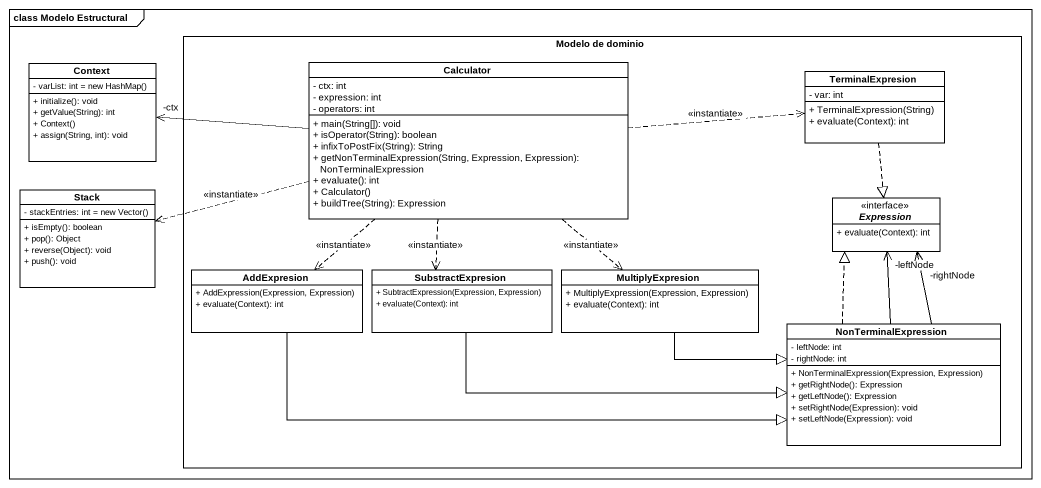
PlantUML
@startuml
mainframe class Modelo Estructural
hide circle
hide empty members
skinparam classAttributeIconSize 0
rectangle "Modelo de dominio" as Modelo_de_dominio {
  class Calculator {
    - ctx: int
    - expression: int
    - operators: int
    + main(String[]): void
    + isOperator(String): boolean
    + infixToPostFix(String): String
    + getNonTerminalExpression(String, Expression, Expression): NonTerminalExpression
    + evaluate(): int
    + Calculator()
    + buildTree(String): Expression
  }
  class TerminalExpresion {
    - var: int
    + TerminalExpression(String)
    + evaluate(Context): int
  }
  interface Expression {
    + evaluate(Context): int
  }
  class AddExpresion {
    + AddExpression(Expression, Expression)
    + evaluate(Context): int
  }
  class SubstractExpresion {
    + SubtractExpression(Expression, Expression)
    + evaluate(Context): int
  }
  class MultiplyExpresion {
    + MultiplyExpression(Expression, Expression)
    + evaluate(Context): int
  }
  class NonTerminalExpression {
    - leftNode: int
    - rightNode: int
    + NonTerminalExpression(Expression, Expression)
    + getRightNode(): Expression
    + getLeftNode(): Expression
    + setRightNode(Expression): void
    + setLeftNode(Expression): void
  }
}
class Context {
  {field} - varList: int = new HashMap()
  + initialize(): void
  + getValue(String): int
  + Context()
  + assign(String, int): void
}
class "Stack" as Stack_ {
  {field} - stackEntries: int = new Vector()
  + isEmpty(): boolean
  + pop(): Object
  + reverse(Object): void
  + push(): void
}
Calculator -left-> "-ctx" Context
Calculator .right.> TerminalExpresion : <<instantiate>>
Calculator .left.> Stack_ : <<instantiate>>
Calculator ..> AddExpresion : <<instantiate>>
Calculator ..> SubstractExpresion : <<instantiate>>
Calculator ..> MultiplyExpresion : <<instantiate>>
TerminalExpresion ..|> Expression
AddExpresion -right-|> NonTerminalExpression
SubstractExpresion -right-|> NonTerminalExpression
MultiplyExpresion -right-|> NonTerminalExpression
NonTerminalExpression .up.|> Expression
NonTerminalExpression -up-> "-leftNode" Expression
NonTerminalExpression -up-> "-rightNode" Expression
@enduml
